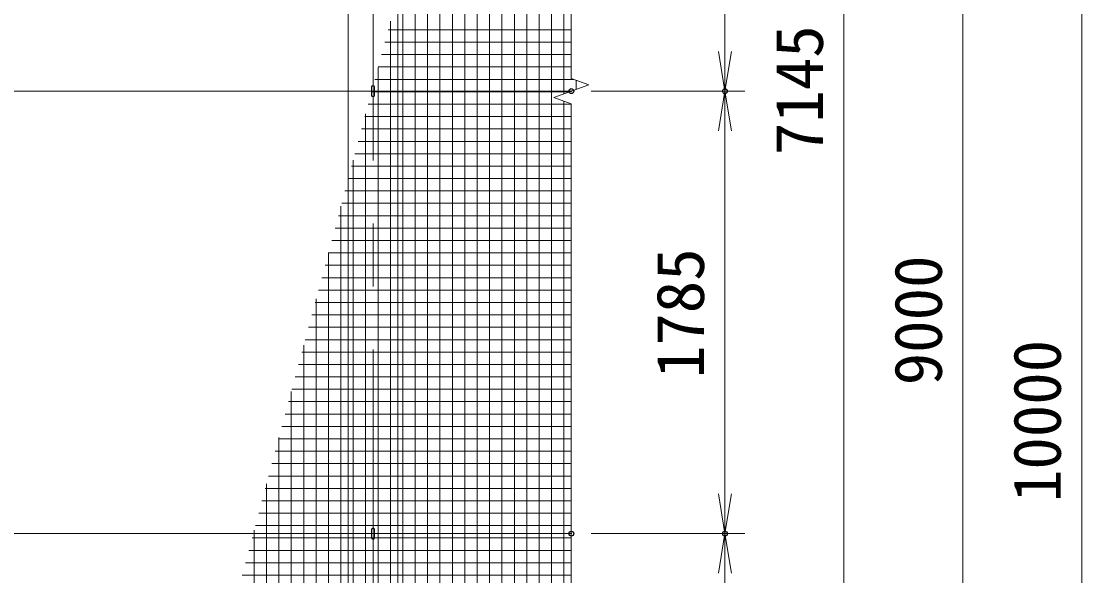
# Model space of a CAD drawing. Units: millimetres at full size. Extents: x -16800 to 16800, y -11880 to 11880.
# Drawn here: x -2490 to 1790, y 2228 to 4465 of the extents above; entities that cross this region are included whole.
import ezdxf
from ezdxf.enums import TextEntityAlignment as Align

# ---------------------------------------------------------------- set-up
doc = ezdxf.new("R2010")
doc.units = ezdxf.units.MM
doc.header["$LTSCALE"] = 40
doc.header["$PDMODE"] = 32
doc.header["$PDSIZE"] = 20
doc.linetypes.add('USER1', pattern=[50.8, 31.75, -6.35, 6.35, -6.35])
for name, color, linetype, lineweight in [('0-0_D-STR1', 1, 'Continuous', 18), ('0-1_D-BMK', 2, 'USER1', 13), ('0-2_D-STR3', 3, 'Continuous', 13), ('0-6_D-STR-DIM', 7, 'Continuous', 13), ('0-7_0', 7, 'Continuous', 18), ('0-A_D-STR2', 7, 'Continuous', 13)]:
    doc.layers.add(name, color=color, linetype=linetype, lineweight=lineweight)
doc.layers.add('0-8_Defpoints', color=253, linetype='Continuous')
doc.styles.add('ＭＳ ゴシック', font='')
doc.styles.get('ＭＳ ゴシック').set_extended_font_data('MS Gothic')

# ---------------------------------------------------------------- blocks, each defined once
blk = doc.blocks.new('_Open')
at = {"layer": '0-7_0'}
blk.add_line((-40, 6.67), (0, 0), dxfattribs=at)
blk.add_lwpolyline([(-40, -6.67), (0, 0), (-40, 0)], dxfattribs=at)

msp = doc.modelspace()

# ---------------------------------------------------------------- linework, layer by layer
at = {"layer": '0-0_D-STR1'}
msp.add_line((-970.08, 587.52), (-970.08, 7857.52), dxfattribs=at)
msp.add_lwpolyline([(-970.08, 7857.52), (-1170.08, 7857.52), (-1170.08, 587.52)], dxfattribs=at)
at = {"layer": '0-1_D-BMK'}
msp.add_line((-1070.08, -2193.48), (-1070.08, 7908.52), dxfattribs=at)
at = {"layer": '0-2_D-STR3'}
for p, q in [((-1076.08, 4199.52), (-1076.08, 4165.52)), ((-1064.08, 4199.52), (-1064.08, 4165.52)), ((-12288.4, 4182.52), (-270.08, 4182.52)), ((-12288.4, 2397.52), (-270.08, 2397.52)), ((-1076.08, 2414.52), (-1076.08, 2380.52)), ((-1064.08, 2414.52), (-1064.08, 2380.52))]:
    msp.add_line(p, q, dxfattribs=at)
for centre, start, end in [((-1070.08, 4199.52), 0, 180), ((-1070.08, 4165.52), 180, 0), ((-1070.08, 2414.52), 0, 180), ((-1070.08, 2380.52), 180, 0)]:
    msp.add_arc(centre, 6, start, end, dxfattribs=at)
at = {"layer": '0-6_D-STR-DIM'}
for p, q in [((-270.08, 4233.83), (-270.08, 7929.93)), ((1789.87, 7857.52), (1789.87, -2142.48)), ((829.92, 612.52), (829.92, 7757.52)), ((1309.92, 7757.52), (1309.92, -1242.48)), ((349.92, 4182.52), (349.92, 5967.52)), ((-340.56, 4156.87), (-199.61, 4208.17)), ((-199.61, 4208.17), (-270.08, 4233.83)), ((-270.08, 4131.22), (-340.56, 4156.87)), ((-190.08, 4182.52), (429.92, 4182.52)), ((-190.08, 4182.52), (429.92, 4182.52)), ((349.92, 2397.52), (349.92, 4182.52)), ((-270.08, -246.17), (-270.08, 4131.22)), ((-190.08, 2397.52), (429.92, 2397.52)), ((-190.08, 2397.52), (429.92, 2397.52)), ((349.92, 612.52), (349.92, 2397.52))]:
    msp.add_line(p, q, dxfattribs=at)
at = {"layer": '0-8_Defpoints'}
for p in [(-270.08, 4182.52), (349.92, 4182.52), (-270.08, 2397.52), (349.92, 2397.52)]:
    msp.add_point(p, dxfattribs=at)
at = {"layer": '0-A_D-STR2'}
for p, q in [((-300, 4171.63), (-300, 7076.8)), ((-350, 612.52), (-350, 6890.2)), ((-400, 612.52), (-400, 6703.6)), ((-450, 612.52), (-450, 6517)), ((-500, 612.52), (-500, 6330.39)), ((-550, 612.52), (-550, 6143.79)), ((-600, 612.52), (-600, 5957.19)), ((-650, 612.52), (-650, 5770.59)), ((-700, 612.52), (-700, 5583.98)), ((-750, 612.52), (-750, 5397.38)), ((-800, 612.52), (-800, 5210.78)), ((-850, 612.52), (-850, 5024.18)), ((-900, 612.52), (-900, 4837.57)), ((-950, 612.52), (-950, 4650.97)), ((-1000, 612.52), (-1000, 4464.37)), ((-1009.21, 4430), (-270.08, 4430)), ((-1022.61, 4380), (-270.08, 4380)), ((-1036, 4330), (-270.08, 4330)), ((-1049.4, 4280), (-270.08, 4280)), ((-1050, 612.52), (-1050, 4277.77)), ((-1062.8, 4230), (-259.57, 4230)), ((-250, 4189.83), (-250, 4226.52)), ((-200, 4208.03), (-200, 4208.32)), ((-1076.2, 4180), (-277.01, 4180)), ((-1089.59, 4130), (-270.08, 4130)), ((-300, 612.52), (-300, 4142.11)), ((-1102.99, 4080), (-270.08, 4080)), ((-1100, 612.52), (-1100, 4091.16)), ((-1116.39, 4030), (-270.08, 4030)), ((-1129.79, 3980), (-270.08, 3980)), ((-1150, 612.52), (-1150, 3904.56)), ((-1143.18, 3930), (-270.08, 3930)), ((-1156.58, 3880), (-270.08, 3880)), ((-1169.98, 3830), (-270.08, 3830)), ((-1183.38, 3780), (-270.08, 3780)), ((-1196.77, 3730), (-270.08, 3730)), ((-1200, 612.52), (-1200, 3717.96)), ((-1210.17, 3680), (-270.08, 3680)), ((-1223.57, 3630), (-270.08, 3630)), ((-1236.97, 3580), (-270.08, 3580)), ((-1250.36, 3530), (-270.08, 3530)), ((-1250, 612.52), (-1250, 3531.35)), ((-1263.76, 3480), (-270.08, 3480)), ((-1277.16, 3430), (-270.08, 3430)), ((-1300, 612.52), (-1300, 3344.75)), ((-1290.56, 3380), (-270.08, 3380)), ((-1303.95, 3330), (-270.08, 3330)), ((-1317.35, 3280), (-270.08, 3280)), ((-1330.75, 3230), (-270.08, 3230)), ((-1344.15, 3180), (-270.08, 3180)), ((-1357.54, 3130), (-270.08, 3130)), ((-1350, 612.52), (-1350, 3158.15)), ((-1370.94, 3080), (-270.08, 3080)), ((-1384.34, 3030), (-270.08, 3030)), ((-1400, 612.52), (-1400, 2971.55)), ((-1397.74, 2980), (-270.08, 2980)), ((-1411.13, 2930), (-270.08, 2930)), ((-1424.53, 2880), (-270.08, 2880)), ((-1437.93, 2830), (-270.08, 2830)), ((-1450, 612.52), (-1450, 2784.94)), ((-1451.33, 2780), (-270.08, 2780)), ((-1464.72, 2730), (-270.08, 2730)), ((-1478.12, 2680), (-270.08, 2680)), ((-1491.52, 2630), (-270.08, 2630)), ((-1504.92, 2580), (-270.08, 2580)), ((-1500, 612.52), (-1500, 2598.34)), ((-1518.31, 2530), (-270.08, 2530)), ((-1531.71, 2480), (-270.08, 2480)), ((-1550, 612.52), (-1550, 2411.74)), ((-1545.11, 2430), (-270.08, 2430)), ((-1558.51, 2380), (-270.08, 2380)), ((-1571.9, 2330), (-270.08, 2330)), ((-1585.3, 2280), (-270.08, 2280)), ((-1598.7, 2230), (-270.08, 2230))]:
    msp.add_line(p, q, dxfattribs=at)

# ---------------------------------------------------------------- block references
at = {"layer": '0-6_D-STR-DIM', "xscale": 4, "yscale": 4}
for p, rotation in [((349.92, 4182.52), 270), ((349.92, 4182.52), 90), ((349.92, 2397.52), 270), ((349.92, 2397.52), 90)]:
    msp.add_blockref('_Open', p, dxfattribs=dict(at, rotation=rotation))

# ---------------------------------------------------------------- texts
at = {"layer": '0-6_D-STR-DIM', "style": 'ＭＳ ゴシック'}
for s, p in [('7145', (802.93, 3924.52)), ('1785', (322.93, 3024.92)), ('9000', (1282.93, 2995.95)), ('10000', (1762.88, 2524.82))]:
    msp.add_text(s, height=192.4, rotation=90, dxfattribs=at).set_placement(p, align=Align.BOTTOM_LEFT)

doc.saveas('drawing.dxf')
